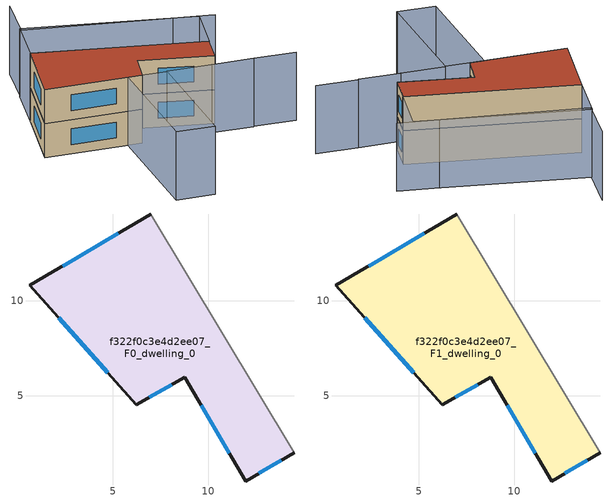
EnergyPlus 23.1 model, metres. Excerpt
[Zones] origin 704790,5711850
f322f0c3e4d2ee07_F0_dwelling_0
 floor ground (EU_floor_Construction): 6.99,14.54 14.5,2.02 11.98,0.54 8.77,5.97 6.23,4.54 0.65,10.8 z0
 wall outside (EU_wall_Construction): 6.99,14.54 0.65,10.8 6.23,4.54 8.77,5.97 11.98,0.54 14.5,2.02 z0:3
 wall adiabatic (EU_wall_Construction): 14.5,2.02 6.99,14.54 z0:3
 window (EU_Window_Construction): 6.92,4.92 8.08,5.59 / 2.16,9.11 4.73,6.23 / 5.28,13.54 2.36,11.81 / 12.66,0.94 13.82,1.62 / 9.63,4.51 11.11,2 z0.81:2.19
f322f0c3e4d2ee07_F1_dwelling_0
 floor to f322f0c3e4d2ee07_F0_dwelling_0 (EU_floor_Construction): 6.99,14.54 14.5,2.02 11.98,0.54 8.76,5.97 6.23,4.54 0.65,10.8 z3
 wall outside (EU_wall_Construction): 6.99,14.54 0.65,10.8 6.23,4.54 8.77,5.97 11.98,0.54 14.5,2.02 z3:6
 wall adiabatic (EU_wall_Construction): 14.5,2.02 6.99,14.54 z3:6
 window (EU_Window_Construction): 6.92,4.92 8.08,5.59 / 2.16,9.11 4.73,6.23 / 5.28,13.54 2.36,11.81 / 12.66,0.94 13.82,1.62 / 9.63,4.51 11.11,2 z3.81:5.19
 roof outside (EU_roof_Construction): 14.5,2.02 6.99,14.54 0.65,10.8 6.23,4.54 8.77,5.97 11.98,0.54 z6
shading: 12.62,-2.6 15.02,-5.37 / 10.2,0.12 12.6,-2.62 / -1.01,-4.55 7.63,2.98 / 7.63,2.98 10.16,0.08 / 19.57,3.45 11.04,16.94 / 11.04,16.94 15.16,19.54 / 7.62,2.97 -1.12,-4.65 / -1.12,-4.65 -3.33,-2.12 / -3.33,-2.12 5.41,5.5 / 5.41,5.5 7.62,2.97 / 14.53,1.98 6.99,14.54 / 6.99,14.54 11.27,17.11 / 11.27,17.11 18.81,4.55 / 18.81,4.55 14.53,1.98 z0:6
[Building]
EU S2 Campaign: North Axis=0; Terrain=City; Solar Distribution=FullExterior
[Site:Location]
London: Latitude=51.5; Longitude=-0.5; Time Zone=0; Elevation=25
[SizingPeriod:WeatherFileDays]
AnnualSizingPeriod: Begin Month=1; Begin Day of Month=1; End Month=12; End Day of Month=31; Day of Week for Start Day=Monday; Use Weather File Daylight Saving Period=No; Use Weather File Rain and Snow Indicators=No
[MATERIAL]
EU_InternalMass_Material: Roughness=MediumRough; Thickness=0.1; Conductivity=1; Density=1800; Specific Heat=900; Thermal Absorptance=0.9; Solar Absorptance=0.7; Visible Absorptance=0.7
[MATERIAL:NOMASS] Roughness=MediumRough; Thermal Absorptance=0.9; Solar Absorptance=0.7; Visible Absorptance=0.7
Name | Thermal Resistance
EU_wall_NoMass | 0.555556
EU_roof_NoMass | 0.510204
EU_floor_NoMass | 1.68919
[WINDOWMATERIAL:SIMPLEGLAZINGSYSTEM]
EU_Window_SimpleGlazing: UFactor=3.96; Solar Heat Gain Coefficient=0.85; Visible Transmittance=0.85
[CONSTRUCTION]
EU_wall_Construction: EU_wall_NoMass
EU_roof_Construction: EU_roof_NoMass
EU_floor_Construction: EU_floor_NoMass
EU_Window_Construction: EU_Window_SimpleGlazing
EU_InternalMass_Construction: EU_InternalMass_Material
[ZONE] Type=1; Multiplier=1; Ceiling Height=autocalculate; Volume=218.268; Floor Area=autocalculate; Part of Total Floor Area=Yes
f322f0c3e4d2ee07_F0_dwelling_0; f322f0c3e4d2ee07_F1_dwelling_0
[INTERNALMASS] Construction=EU_InternalMass_Construction; Surface Area=72.7561
Name | Zone or ZoneList
f322f0c3e4d2ee07_F0_dwelling_0_EU_InternalMass | f322f0c3e4d2ee07_F0_dwelling_0
f322f0c3e4d2ee07_F1_dwelling_0_EU_InternalMass | f322f0c3e4d2ee07_F1_dwelling_0
[OTHEREQUIPMENT] Fuel Type=Electricity; Design Level Calculation Method=Watts/Area; Power per Zone Floor Area=1; Fraction Latent=0; Fraction Radiant=0; Fraction Lost=0; Carbon Dioxide Generation Rate=0; EndUse Subcategory=EU_Step8_InternalGains
Name | Zone or ZoneList or Space or SpaceList | Schedule
EU_Step8_InternalGain_f322f0c3e4d2ee07_F0_dwelling_0_f000 | f322f0c3e4d2ee07_F0_dwelling_0 | EU_Step8_GainSchedule_f322f0c3e4d2ee07_F0_dwelling_0_f000
EU_Step8_InternalGain_f322f0c3e4d2ee07_F1_dwelling_0_f000 | f322f0c3e4d2ee07_F1_dwelling_0 | EU_Step8_GainSchedule_f322f0c3e4d2ee07_F1_dwelling_0_f000
[ZONEVENTILATION:DESIGNFLOWRATE] Schedule=EU_AlwaysOn; Design Flow Rate Calculation Method=AirChanges/Hour; Air Changes per Hour=0.48; Ventilation Type=Natural; Fan Pressure Rise=0; Fan Total Efficiency=1; Constant Term Coefficient=1; Temperature Term Coefficient=0; Velocity Term Coefficient=0; Velocity Squared Term Coefficient=0; Minimum Indoor Temperature=-100; Maximum Indoor Temperature=100; Delta Temperature=-100; Minimum Outdoor Temperature=-100; Maximum Outdoor Temperature=100; Maximum Wind Speed=40
Name | Zone or ZoneList or Space or SpaceList
EU_ConstantAir_f322f0c3e4d2ee07_F0_dwelling_0 | f322f0c3e4d2ee07_F0_dwelling_0
EU_ConstantAir_f322f0c3e4d2ee07_F1_dwelling_0 | f322f0c3e4d2ee07_F1_dwelling_0
[HVACTEMPLATE:THERMOSTAT] Constant Heating Setpoint=20; Constant Cooling Setpoint=50
EU_HeatOnly_f322f0c3e4d2ee07_F0_dwelling_0; EU_HeatOnly_f322f0c3e4d2ee07_F1_dwelling_0
[HVACTEMPLATE:ZONE:IDEALLOADSAIRSYSTEM] System Availability Schedule=EU_AlwaysOn; Maximum Heating Supply Air Temperature=50; Minimum Cooling Supply Air Temperature=13; Maximum Heating Supply Air Humidity Ratio=0.0156; Minimum Cooling Supply Air Humidity Ratio=0.0077; Heating Limit=NoLimit; Cooling Limit=NoLimit; Heating Availability Schedule=EU_AlwaysOn; Cooling Availability Schedule=EU_CoolingOff; Dehumidification Control Type=ConstantSensibleHeatRatio; Cooling Sensible Heat Ratio=0.7; Dehumidification Setpoint=60; Humidification Control Type=None; Humidification Setpoint=30; Outdoor Air Method=None; Outdoor Air Flow Rate per Person=0.00944; Outdoor Air Flow Rate per Zone Floor Area=0; Outdoor Air Flow Rate per Zone=0; Demand Controlled Ventilation Type=None; Outdoor Air Economizer Type=NoEconomizer; Heat Recovery Type=None; Sensible Heat Recovery Effectiveness=0.7; Latent Heat Recovery Effectiveness=0.65
Name | Template Thermostat
f322f0c3e4d2ee07_F0_dwelling_0 | EU_HeatOnly_f322f0c3e4d2ee07_F0_dwelling_0
f322f0c3e4d2ee07_F1_dwelling_0 | EU_HeatOnly_f322f0c3e4d2ee07_F1_dwelling_0
[SIZING:ZONE] Zone Cooling Design Supply Air Temperature Input Method=SupplyAirTemperature; Zone Cooling Design Supply Air Temperature=13; Zone Heating Design Supply Air Temperature Input Method=SupplyAirTemperature; Zone Heating Design Supply Air Temperature=50; Zone Cooling Design Supply Air Humidity Ratio=0.008; Zone Heating Design Supply Air Humidity Ratio=0.008; Cooling Design Air Flow Method=DesignDay; Cooling Design Air Flow Rate=0; Cooling Minimum Air Flow per Zone Floor Area=0.000762; Cooling Minimum Air Flow=0; Cooling Minimum Air Flow Fraction=0.2; Heating Design Air Flow Method=DesignDay; Heating Design Air Flow Rate=0; Heating Maximum Air Flow per Zone Floor Area=0.002032; Heating Maximum Air Flow=0.141576; Heating Maximum Air Flow Fraction=0.3; Account for Dedicated Outdoor Air System=No; Dedicated Outdoor Air System Control Strategy=NeutralSupplyAir; Dedicated Outdoor Air Low Setpoint Temperature for Design=autosize; Dedicated Outdoor Air High Setpoint Temperature for Design=autosize; Zone Load Sizing Method=Sensible Load Only No Latent Load; Zone Latent Cooling Design Supply Air Humidity Ratio Input Method=HumidityRatioDifference; Zone Cooling Design Supply Air Humidity Ratio Difference=0.005; Zone Latent Heating Design Supply Air Humidity Ratio Input Method=HumidityRatioDifference; Zone Humidification Design Supply Air Humidity Ratio Difference=0.005
f322f0c3e4d2ee07_F0_dwelling_0; f322f0c3e4d2ee07_F1_dwelling_0
[SCHEDULE:CONSTANT]
Name | Hourly Value
EU_AlwaysOn | 1
EU_CoolingOff | 0
[SCHEDULE:FILE] Column Number=1; Rows to Skip at Top=0; Number of Hours of Data=8760; Column Separator=Comma; Interpolate to Timestep=No; Minutes per Item=60; Adjust Schedule for Daylight Savings=Yes
Name | File
EU_Step8_GainSchedule_f322f0c3e4d2ee07_F0_dwelling_0_f000 | ../../schedules/f322f0c3e4d2ee07/f322f0c3e4d2ee07_F0_dwelling_0_f000_gain.csv
EU_Step8_GainSchedule_f322f0c3e4d2ee07_F1_dwelling_0_f000 | ../../schedules/f322f0c3e4d2ee07/f322f0c3e4d2ee07_F1_dwelling_0_f000_gain.csv
